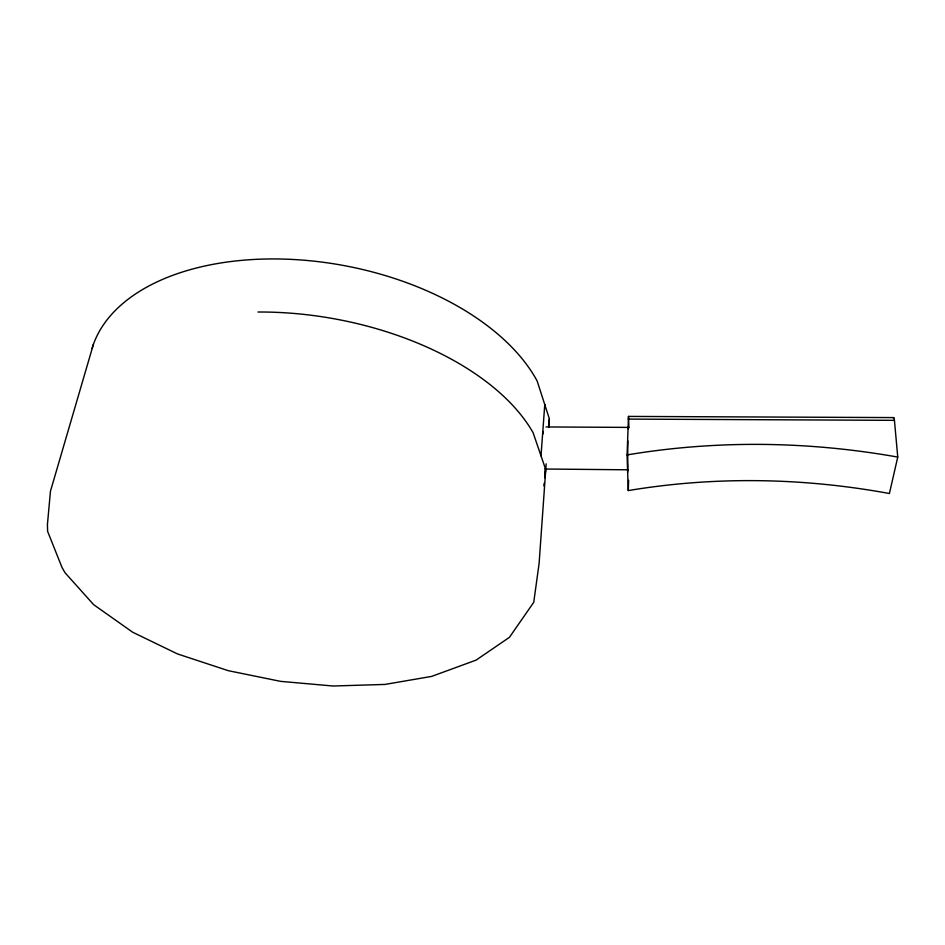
<?xml version="1.0" encoding="UTF-8"?>
<svg xmlns="http://www.w3.org/2000/svg" width="945" height="945" viewBox="0 0 945 945"><rect width="100%" height="100%" fill="white"/><g stroke="black" fill="none" stroke-linecap="round" stroke-linejoin="round"><path stroke-width="1.42" d="M893.285 418.08A6.875 1.016 -88.8 0 1 894.431 420.336L897.75 457.073L889.41 493.514A927.825 804.963 63.8 0 0 628.271 490.573L628.614 480.308M628.271 490.573L627.078 454.923L628.496 416.414L893.686 417.584M627.657 472.264L627.87 466.015A21.31 0.661 -89.4 0 1 627.917 440.925M544.816 474.461L545.23 468.685M546.163 463.853L539.099 563.504L533.736 602.331L509.426 637.332L476.126 660.106L431.629 676.407L384.981 684.428L333.042 686.011L280.511 681.345L228.288 670.678L177.542 653.952L132.666 632.229L93.638 604.658L64.957 572.646L61.968 567.366L47.616 531.338L47.427 524.605L50.439 491.305L93.413 344.323M548.75 427.53L549.364 418.8L537.138 380.977A233.179 136.293 10.6 0 0 300.557 259.946A233.179 136.293 10.6 0 0 92.031 348.528M541.001 455.797L544.769 404.602L545.076 407.437M548.584 425.711L549.364 418.8M543.871 485.895L544.202 483.119M544.816 477.733L545.749 469.665L533.098 432.704A238.695 132.749 10.2 0 0 257.95 312.015M628.295 419.096L894.431 420.336M546.021 426.951L628.756 427.4A21.31 0.661 -89.4 0 0 628.401 429.03M545.265 469.027L628.153 469.807M628.496 416.414L628.909 427.329M542.891 434.003A21.144 1.855 -89.5 0 1 543.151 431.428M627.078 454.923A975.901 845.94 63.1 0 1 897.75 457.073"/></g></svg>
